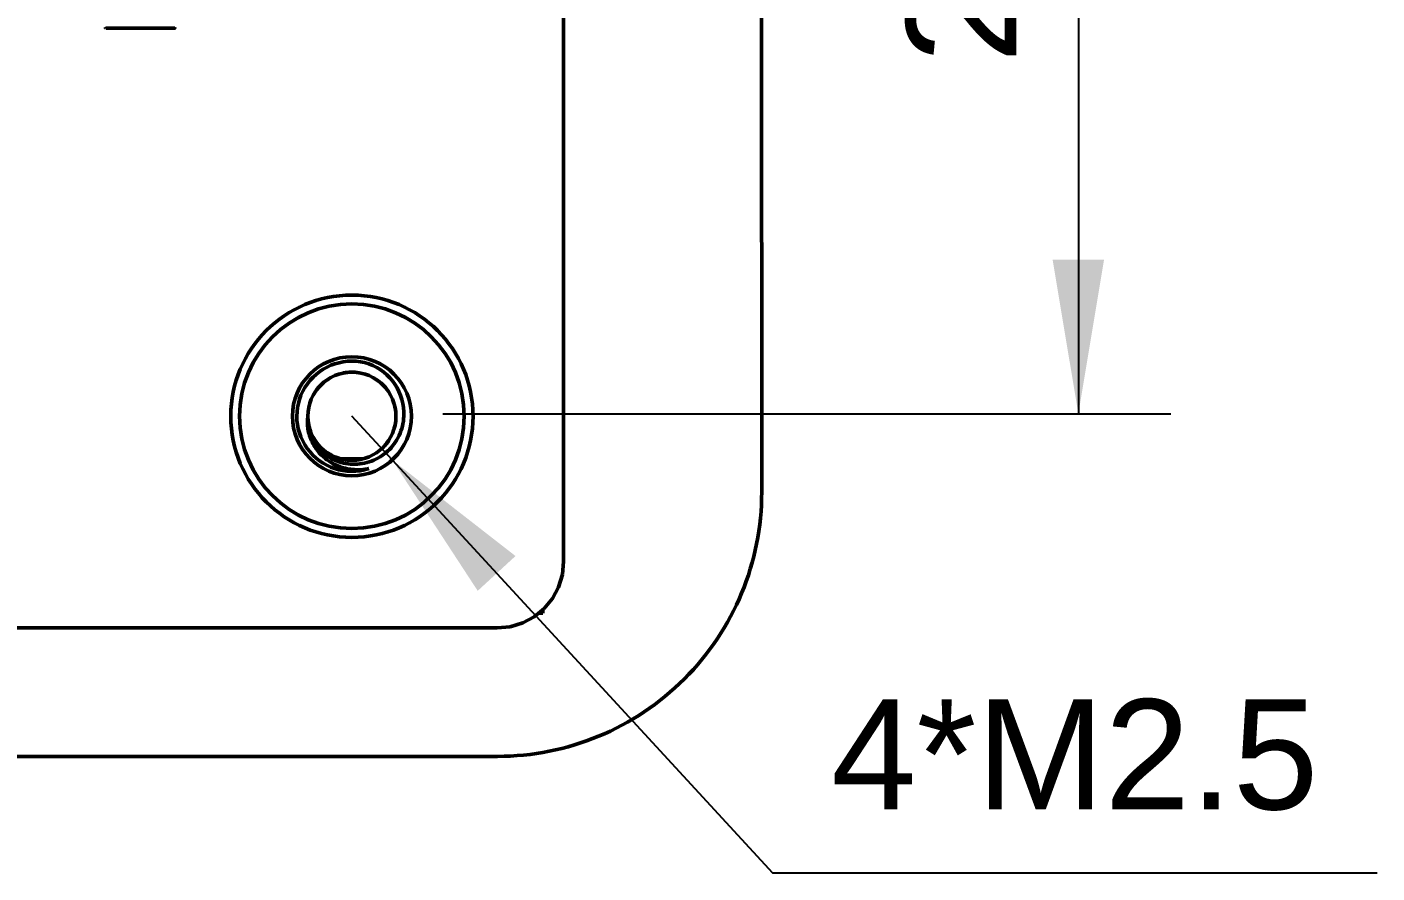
# Model space of a CAD drawing. Header units: millimetres. Extents: x 37 to 347, y 164 to 266.
# Drawn here: x 316.31 to 346.96, y 177.21 to 196.41 of the extents above; entities that cross this region are included whole.
import ezdxf

# ---------------------------------------------------------------- set-up
doc = ezdxf.new("R2010")
doc.units = ezdxf.units.MM
doc.header["$LTSCALE"] = 0.75
doc.layers.add('Visible', color=7, linetype='Continuous', lineweight=50)
doc.layers.add('尺寸标注', color=3, linetype='Continuous', lineweight=25)
doc.styles.get("Standard").update_dxf_attribs({"font": 'arial.ttf'})
doc.dimstyles.new('Dim-ISO-25', dxfattribs={"dimtxt": 3.5, "dimasz": 3.5, "dimexe": 2.1, "dimexo": 2.1, "dimgap": 1.4, "dimtad": 1, "dimzin": 12, "dimdsep": 46, "dimtxsty": 'Standard', "dimcen": 0, "dimazin": 3, "dimtp": 0.1, "dimtm": 0.1, "dimtfac": 0.714286, "dimtmove": 0, "dimatfit": 3, "dimfxl": 1, "dimtzin": 12, "dimarcsym": 0})

# ---------------------------------------------------------------- blocks, each defined once
blk = doc.blocks.new('*D91')
at = {"color": 0, "linetype": 'ByBlock', "lineweight": -2}
for p, q in [((323.694, 210.358), (342.282, 210.358)), ((340.182, 210.358), (340.182, 187.63)), ((325.757, 187.63), (342.282, 187.63))]:
    blk.add_line(p, q, dxfattribs=at)
at = {"color": 0, "linetype": 'ByBlock'}
for points in [[(340.182, 210.358), (339.598, 206.858), (340.765, 206.858)], [(340.182, 187.63), (339.598, 191.13), (340.765, 191.13)]]:
    blk.add_solid(points, dxfattribs=at)
at = {"layer": 'Defpoints', "color": 0, "linetype": 'ByBlock'}
for p in [(321.594, 210.358), (323.657, 187.63)]:
    blk.add_point(p, dxfattribs=at)
at = {"color": 0, "linetype": 'ByBlock', "lineweight": -2, "insert": (337.527, 198.994), "char_height": 2.5, "attachment_point": 5, "rotation": 90}
blk.add_mtext('22.7', dxfattribs=at)
blk = doc.blocks.new('*D87')
at = {"color": 0, "linetype": 'ByBlock', "lineweight": -2}
for p, q in [((324.605, 186.586), (323.69, 187.579)), ((324.605, 186.586), (333.236, 177.212)), ((333.236, 177.212), (346.962, 177.212))]:
    blk.add_line(p, q, dxfattribs=at)
at = {"color": 0, "linetype": 'ByBlock'}
blk.add_solid([(324.605, 186.586), (326.546, 183.616), (327.404, 184.406)], dxfattribs=at)
at = {"layer": 'Defpoints', "color": 0, "linetype": 'ByBlock'}
for p in [(323.69, 187.579), (324.605, 186.586)]:
    blk.add_point(p, dxfattribs=at)
at = {"color": 0, "linetype": 'ByBlock', "lineweight": -2, "insert": (340.099, 179.888), "char_height": 2.5, "attachment_point": 5}
blk.add_mtext('4*M2.5', dxfattribs=at)

msp = doc.modelspace()

# ---------------------------------------------------------------- linework, layer by layer
at = {"layer": 'Visible'}
for p, q in [((328.497, 184.279), (328.49, 236.439)), ((332.987, 234.86), (332.994, 185.86)), ((318.108, 196.388), (318.108, 196.388)), ((318.108, 196.388), (319.658, 196.388)), ((319.659, 196.388), (319.658, 196.388)), ((323.452, 186.609), (323.93, 186.609)), ((328.469, 183.985), (328.497, 184.279)), ((328.383, 183.702), (328.469, 183.985)), ((328.243, 183.442), (328.383, 183.702)), ((328.056, 183.213), (328.243, 183.442)), ((327.567, 182.887), (327.828, 183.026)), ((327.828, 183.026), (328.056, 183.213)), ((327.929, 183.109), (328.024, 183.109)), ((328.024, 183.109), (328.024, 183.187)), ((246.55, 182.772), (326.99, 182.779)), ((326.99, 182.779), (327.284, 182.801)), ((327.284, 182.801), (327.567, 182.887)), ((326.995, 179.859), (246.555, 179.848))]:
    msp.add_line(p, q, dxfattribs=at)
at = {"layer": 'Visible', "extrusion": (0, 0, -1)}
for radius in [2.75, 2.55, 1.35]:
    msp.add_circle((-323.69, 187.579), radius, dxfattribs=at)
at = {"layer": 'Visible'}
msp.add_circle((323.69, 187.579), 1, dxfattribs=at)
for centre, radius, start, end in [((318.108, 196.413), 0.025, 181.0432, 268.9568), ((319.658, 196.413), 0.025, 271.0432, 358.9568), ((323.69, 187.579), 1.25, 72.0009, 287.7855), ((323.691, 187.567), 1.012, 80.5087, 101.0821), ((323.657, 187.63), 1.213, 357.6212, 69.7698), ((323.697, 187.572), 1.009, 122.4168, 143.3277), ((323.681, 187.569), 1.013, 37.9129, 59.2646), ((323.673, 187.576), 1.018, 0.1918, 16.2597)]:
    msp.add_arc(centre, radius, start, end, dxfattribs=at)
at = {"layer": 'Visible', "extrusion": (0, 0, -1)}
msp.add_arc((-326.994, 185.859), 6, 179.992, 269.992, dxfattribs=at)
at = {"layer": 'Visible'}
for points, knots in [([(324.072, 186.389), (323.962, 186.366), (323.85, 186.358), (323.631, 186.374), (323.525, 186.396), (323.281, 186.482), (323.149, 186.559), (322.91, 186.776), (322.833, 186.899), (322.74, 187.089), (322.708, 187.19), (322.678, 187.389), (322.677, 187.485), (322.69, 187.579)], [-0.1622568, -0.1622568, -0.1622568, -0.1622568, -0.1413563, -0.1413563, -0.1213954, -0.1213954, -0.0927809, -0.0927809, -0.0607838, -0.0607838, -0.0288974, -0.0288974, 0, 0, 0, 0]), ([(322.69, 187.579), (322.686, 187.51), (322.69, 187.44), (322.711, 187.302), (322.728, 187.234), (322.8, 187.042), (322.872, 186.926), (323.059, 186.725), (323.173, 186.643), (323.429, 186.526), (323.568, 186.494), (323.854, 186.484), (323.998, 186.508), (324.27, 186.61), (324.395, 186.687), (324.61, 186.886), (324.697, 187.007), (324.825, 187.278), (324.861, 187.427), (324.869, 187.579)], [-0.343751, -0.343751, -0.343751, -0.343751, -0.322689, -0.322689, -0.3016529, -0.3016529, -0.2606922, -0.2606922, -0.2188328, -0.2188328, -0.1763844, -0.1763844, -0.1332363, -0.1332363, -0.0897888, -0.0897888, -0.0456993, -0.0456993, -0.0000029, -0.0000029, -0.0000029, -0.0000029])]:
    msp.add_open_spline(points, degree=3, knots=knots, dxfattribs=at)
for points in [[(322.743, 187.26), (322.731, 187.295), (322.721, 187.33), (322.713, 187.366)], [(322.733, 187.29), (322.726, 187.313), (322.72, 187.337), (322.714, 187.361)], [(322.75, 187.238), (322.738, 187.271), (322.728, 187.305), (322.719, 187.342)], [(324.498, 186.99), (324.48, 186.966), (324.462, 186.942), (324.442, 186.92)], [(324.526, 187.031), (324.503, 186.995), (324.478, 186.962), (324.452, 186.931)], [(324.52, 187.022), (324.507, 187.002), (324.493, 186.982), (324.477, 186.963)], [(323.233, 186.69), (323.197, 186.708), (323.161, 186.73), (323.124, 186.755)], [(323.184, 186.717), (323.165, 186.728), (323.147, 186.739), (323.13, 186.751)], [(323.247, 186.683), (323.209, 186.702), (323.17, 186.724), (323.133, 186.749)], [(323.203, 186.706), (323.18, 186.719), (323.159, 186.732), (323.139, 186.745)], [(323.252, 186.681), (323.219, 186.696), (323.188, 186.714), (323.158, 186.733)], [(323.906, 186.603), (323.885, 186.598), (323.865, 186.594), (323.845, 186.591)], [(323.939, 186.611), (323.915, 186.605), (323.89, 186.599), (323.864, 186.594)]]:
    msp.add_open_spline(points, degree=3, dxfattribs=at)

# ---------------------------------------------------------------- dimensions: what is measured, and where the dimension line sits
at = {"layer": '尺寸标注'}
dim = msp.add_linear_dim(base=(340.182, 187.63), p1=(321.594, 210.358), p2=(323.657, 187.63), angle=90, text='22.7', dimstyle='Dim-ISO-25', override={"dimtxt": 2.5, "dimtoh": 1}, dxfattribs=at)
dim.commit()
dim.dimension.update_dxf_attribs({"geometry": '*D91', "text_midpoint": (337.527, 198.994)})
dim = msp.add_radius_dim(center=(323.69, 187.579), mpoint=(324.605, 186.586), text='4*M2.5', dimstyle='Dim-ISO-25', override={"dimtxt": 2.5, "dimtoh": 1}, dxfattribs=at)
dim.commit()
dim.dimension.update_dxf_attribs({"geometry": '*D87', "text_midpoint": (340.099, 177.212), "dimtype": 164})

doc.saveas('drawing.dxf')
